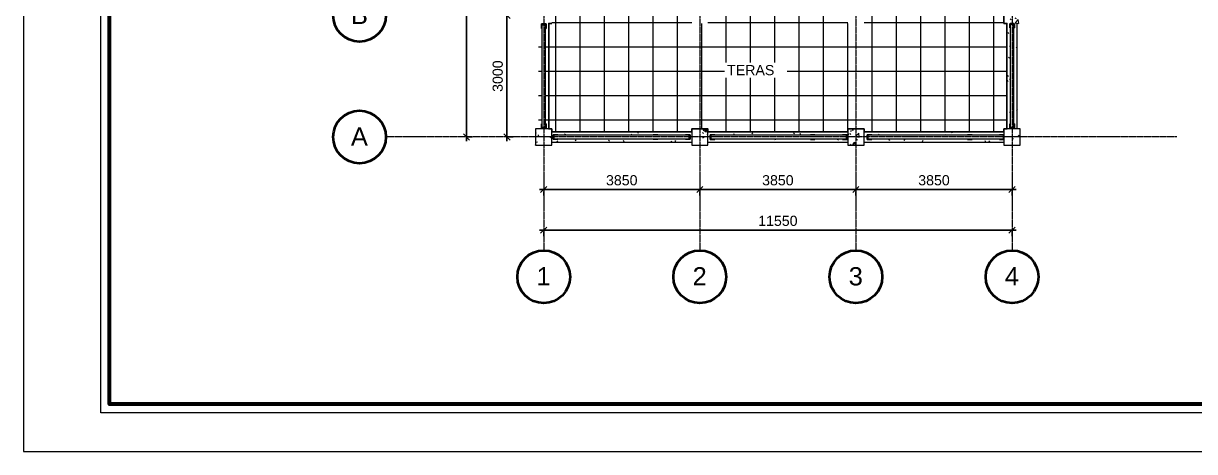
# Model space of a CAD drawing. Header units: millimetres. Extents: x 181904 to 315432, y 14752 to 46226.
# Drawn here: x 181904 to 210787, y 14752 to 25308 of the extents above; entities that cross this region are included whole.
import ezdxf

# ---------------------------------------------------------------- set-up
doc = ezdxf.new("R2010")
doc.units = ezdxf.units.MM
doc.linetypes.add('Grid Line', pattern=[21, 12, -3, 3, -3])
for name, color, linetype, lineweight in [('A-ANNO-DIMS', 211, 'Continuous', 9), ('A-FLOR', 192, 'Continuous', 9), ('A-FLOR-HRAL', 11, 'Continuous', 9), ('A-FLOR-PATT', 8, 'Continuous', 9), ('A-STRT-Cstruktur', 4, 'Continuous', 15), ('G-ANNO-TEXT', 231, 'Continuous', 9), ('S-BEAM', 12, 'Continuous', 9), ('S-COLS', 52, 'Continuous', 9), ('S-GRID', 1, 'Continuous', 9), ('S-GRID-IDEN', 1, 'Continuous', 35)]:
    doc.layers.add(name, color=color, linetype=linetype, lineweight=lineweight)
doc.styles.add('Arial', font='arial.ttf', dxfattribs={"height": 450})
doc.styles.add('Arial_1', font='arial.ttf', dxfattribs={"height": 250})
doc.dimstyles.new('Diagonal_-_2_5mm_Arial', dxfattribs={"dimscale": 304.8, "dimtxt": 255.06485, "dimasz": 0.492126, "dimexe": 0.492126, "dimexo": 0.492126, "dimgap": 0.328084, "dimtad": 1, "dimdec": 0, "dimzin": 0, "dimdsep": 46, "dimtxsty": 'Arial_1', "dimblk1": 'OBLIQUE', "dimblk2": 'OBLIQUE', "dimsah": 1, "dimcen": 0.09, "dimdle": 0.328084, "dimazin": 0, "dimtfac": 1, "dimtdec": 4, "dimtix": 1, "dimtmove": 0, "dimatfit": 3, "dimfxl": 1, "dimtvp": 1, "dimtfill": 1, "dimtolj": 1, "dimtzin": 0, "dimarcsym": 2})
pattern_1 = [(0, (202972.33, 26779.9), (812.8, 203.2), [33.528, -576.072, 33.528, -576.072, -3251.2]), (0, (202972.33, 26779.9), (812.8, 203.2), [-1219.2, 33.528, -1185.672, 33.528, -576.072, -1422.4]), (0, (202972.33, 26779.9), (812.8, 203.2), [-3048, 33.528, -372.872, 33.528, -982.472]), (120, (203277.13, 26881.5), (-582.3764, 602.3054), [33.528, -576.072, 33.528, -576.072, -3251.2]), (120, (203277.13, 26881.5), (-582.3764, 602.3054), [-1219.2, 33.528, -1185.672, 33.528, -576.072, -1422.4]), (120, (203277.13, 26881.5), (-582.3764, 602.3054), [-3048, 33.528, -372.872, 33.528, -982.472]), (240, (203378.73, 27287.9), (-230.4236, -805.5054), [33.528, -576.072, 33.528, -576.072, -3251.2]), (240, (203378.73, 27287.9), (-230.4236, -805.5054), [-1219.2, 33.528, -1185.672, 33.528, -576.072, -1422.4]), (240, (203378.73, 27287.9), (-230.4236, -805.5054), [-3048, 33.528, -372.872, 33.528, -982.472])]
pattern_2 = [(50, (202972.33, 26779.9), (728.737, -63.756), [76.2, -838.2]), (355, (202972.3, 26779.9), (-140.97, 764.23), [60.96, -670.56]), (100.451, (203033.06, 26774.6), (587.77, 700.467), [64.76, -712.36]), (46.184, (202972.3, 26983.1), (1084.32, -168.17), [114.3, -1257.3]), (96.636, (203062.7, 26969.1), (949.61, 989.71), [97.14, -1068.54]), (351.184, (202972.3, 26983.1), (949.62, 989.7), [91.44, -1005.84]), (21, (203073.93, 26932.3), (606.458, -409.06), [76.2, -838.2]), (326, (203073.9, 26932.3), (247.21, 736.753), [60.96, -670.56]), (71.451, (203124.5, 26898.2), (853.67, 327.685), [64.76, -712.36]), (37.5, (202972.33, 26779.9), (12.355, 338.22), [33.528, -628.904, 33.528, -647.192, -673.1]), (37.5, (202972.33, 26779.9), (12.355, 338.22), [-1343.152, 33.528, -639.572]), (7.5, (202972.33, 26779.9), (267.279, 400.722), [33.528, -354.584, 33.528, -613.664, -256.54]), (7.5, (202972.33, 26779.9), (267.279, 400.722), [-1035.304, 33.528, -223.012]), (327.5, (202745.76, 26779.9), (542.363, -22.915), [33.528, -220.472, 33.528, -758.952, -1051.56]), (327.5, (202745.76, 26779.9), (542.363, -22.915), [-1046.48, 33.528, -1018.032]), (317.5, (202644.16, 26779.9), (592.517, 101.707), [33.528, -296.672, 33.528, -492.76, -746.76]), (317.5, (202644.16, 26779.9), (592.517, 101.707), [-856.49, 33.53, -713.23])]

# ---------------------------------------------------------------- blocks, each defined once
blk = doc.blocks.new('Railing - 2_5 in-353977-LANTAI 2')
at = {"layer": 'A-FLOR-HRAL'}
for p, q in [((-57.15, 57.15), (57.15, 57.15)), ((-57.15, 57.15), (-43.053, 43.053)), ((-57.15, -57.15), (-57.15, 57.15)), ((57.15, 57.15), (-57.15, 57.15)), ((-57.15, 57.15), (-57.15, -57.15)), ((43.053, 43.053), (-43.053, 43.053)), ((-43.053, 43.053), (-43.053, 31.75)), ((43.053, 43.053), (57.15, 57.15)), ((43.053, 31.75), (43.053, 43.053)), ((57.15, 57.15), (57.15, -57.15)), ((57.15, -57.15), (57.15, 57.15)), ((-57.15, -57.15), (-44.45, -44.45)), ((-44.45, -57.15), (-57.15, -57.15)), ((-57.15, -57.15), (-44.45, -57.15)), ((57.15, -57.15), (44.45, -44.45)), ((57.15, -57.15), (44.45, -57.15)), ((44.45, -57.15), (57.15, -57.15))]:
    blk.add_line(p, q, dxfattribs=at)
blk = doc.blocks.new('Railing - 2_5 in-V1-LANTAI 2')
at = {"layer": 'A-FLOR-HRAL'}
for p, q in [((-57.15, 57.15), (-44.45, 57.15)), ((-57.15, 57.15), (-44.45, 44.45)), ((-57.15, -57.15), (-57.15, 57.15)), ((-44.45, 57.15), (-57.15, 57.15)), ((-57.15, 57.15), (-57.15, -57.15)), ((44.45, 57.15), (57.15, 57.15)), ((44.45, 44.45), (57.15, 57.15)), ((57.15, 57.15), (44.45, 57.15)), ((57.15, 57.15), (57.15, -57.15)), ((57.15, -57.15), (57.15, 57.15)), ((-57.15, -57.15), (-43.053, -43.053)), ((57.15, -57.15), (-57.15, -57.15)), ((-57.15, -57.15), (57.15, -57.15)), ((-43.053, -31.75), (-43.053, -43.053)), ((-43.053, -43.053), (43.053, -43.053)), ((43.053, -43.053), (43.053, -31.75)), ((57.15, -57.15), (43.053, -43.053))]:
    blk.add_line(p, q, dxfattribs=at)
blk = doc.blocks.new('Railing - 2_5 in-V2-LANTAI 2')
at = {"layer": 'A-FLOR-HRAL'}
for p, q in [((-57.15, 57.15), (-44.45, 57.15)), ((-57.15, 57.15), (-44.45, 44.45)), ((-57.15, -57.15), (-57.15, 57.15)), ((-44.45, 57.15), (-57.15, 57.15)), ((-57.15, 57.15), (-57.15, -57.15)), ((44.45, 57.15), (57.15, 57.15)), ((44.45, 44.45), (57.15, 57.15)), ((57.15, 57.15), (44.45, 57.15)), ((57.15, 57.15), (57.15, -57.15)), ((57.15, -57.15), (57.15, 57.15)), ((-57.15, -57.15), (-44.45, -44.45)), ((-44.45, -57.15), (-57.15, -57.15)), ((-57.15, -57.15), (-44.45, -57.15)), ((57.15, -57.15), (44.45, -44.45)), ((57.15, -57.15), (44.45, -57.15)), ((44.45, -57.15), (57.15, -57.15))]:
    blk.add_line(p, q, dxfattribs=at)
blk = doc.blocks.new('Railing - Railing-358414-LANTAI 2')
at = {"rotation": 89.99999999999982}
for name, p in [('Railing - 2_5 in-353977-LANTAI 2', (-7949, -4272)), ('Railing - 2_5 in-V2-LANTAI 2', (-5479, -4272)), ('Railing - 2_5 in-V1-LANTAI 2', (-4685, -4272))]:
    blk.add_blockref(name, p, dxfattribs=at)
blk = doc.blocks.new('Top Rail Type - Top Rail_Internal_-358570-LANTAI 2')
at = {"layer": 'A-FLOR-HRAL'}
for p, q in [((-7917, -4228), (-7981, -4228)), ((-7981, -4228), (-7981, -4230)), ((-7981, -4314), (-7981, -4230)), ((-7981, -4314), (-7981, -4317)), ((-7981, -4317), (-7917, -4317)), ((-4717, -4228), (-7917, -4228)), ((-7917, -4317), (-4717, -4317)), ((-4654, -4228), (-4717, -4228)), ((-4717, -4317), (-4654, -4317)), ((-4654, -4230), (-4654, -4228)), ((-4654, -4230), (-4654, -4314)), ((-4654, -4317), (-4654, -4314))]:
    blk.add_line(p, q, dxfattribs=at)
blk = doc.blocks.new('Railing - Railing-358851-LANTAI 2')
at = {"rotation": 89.99999999999982}
for name, p in [('Railing - 2_5 in-353977-LANTAI 2', (-4074, -4274)), ('Railing - 2_5 in-V2-LANTAI 2', (-1604, -4274)), ('Railing - 2_5 in-V1-LANTAI 2', (-810, -4274))]:
    blk.add_blockref(name, p, dxfattribs=at)
blk = doc.blocks.new('Top Rail Type - Top Rail_Internal_-358989-LANTAI 2')
at = {"layer": 'A-FLOR-HRAL'}
for p, q in [((-4042, -4229), (-4106, -4229)), ((-4106, -4229), (-4106, -4232)), ((-4106, -4316), (-4106, -4232)), ((-4106, -4316), (-4106, -4318)), ((-4106, -4318), (-4042, -4318)), ((-842, -4229), (-4042, -4229)), ((-4042, -4318), (-842, -4318)), ((-779, -4229), (-842, -4229)), ((-842, -4318), (-779, -4318)), ((-779, -4232), (-779, -4229)), ((-779, -4232), (-779, -4316)), ((-779, -4318), (-779, -4316))]:
    blk.add_line(p, q, dxfattribs=at)
blk = doc.blocks.new('Railing - 2_5 in-V3-LANTAI 2')
at = {"layer": 'A-FLOR-HRAL'}
for p, q in [((-57, 57), (-44, 57)), ((-57, 57), (-45, 45)), ((-57, -51), (-57, 57)), ((-44, 57), (-57, 57)), ((-57, 57), (-57, -51)), ((44, 57), (57, 57)), ((57, 57), (44, 57)), ((45, 45), (57, 57)), ((57, 57), (57, -51)), ((57, -51), (57, 57)), ((-51, -51), (-43, -43)), ((-43, -32), (-43, -43)), ((-43, -43), (43, -43)), ((43, -43), (43, -32)), ((51, -51), (43, -43))]:
    blk.add_line(p, q, dxfattribs=at)
blk = doc.blocks.new('Railing - Railing-359004-LANTAI 2')
at = {"rotation": 89.99999999999982}
for name, p in [('Railing - 2_5 in-353977-LANTAI 2', (-201, -4275)), ('Railing - 2_5 in-V2-LANTAI 2', (2269, -4275)), ('Railing - 2_5 in-V3-LANTAI 2', (3062, -4275))]:
    blk.add_blockref(name, p, dxfattribs=at)
blk = doc.blocks.new('Top Rail Type - Top Rail_Internal_-359223-LANTAI 2')
at = {"layer": 'A-FLOR-HRAL'}
for p, q in [((-170, -4231), (-233, -4231)), ((-233, -4231), (-233, -4233)), ((-233, -4317), (-233, -4233)), ((-233, -4317), (-233, -4320)), ((-233, -4320), (-170, -4320)), ((3030, -4231), (-170, -4231)), ((-170, -4320), (3030, -4320)), ((3094, -4231), (3030, -4231)), ((3030, -4320), (3094, -4320)), ((3094, -4233), (3094, -4231)), ((3094, -4233), (3094, -4317)), ((3094, -4320), (3094, -4317))]:
    blk.add_line(p, q, dxfattribs=at)
blk = doc.blocks.new('Railing - 2_5 in-V4-LANTAI 2')
at = {"layer": 'A-FLOR-HRAL'}
for p, q in [((-57.15, -57.15), (-57.15, 48.25)), ((-57.15, 48.25), (-57.15, -57.15)), ((-48.25, 48.25), (-43.053, 43.053)), ((43.053, 43.053), (-43.053, 43.053)), ((-43.053, 43.053), (-43.053, 31.75)), ((43.053, 43.053), (48.25, 48.25)), ((43.053, 31.75), (43.053, 43.053)), ((57.15, 48.25), (57.15, -57.15)), ((57.15, -57.15), (57.15, 48.25)), ((-57.15, -57.15), (-44.45, -44.45)), ((-44.45, -57.15), (-57.15, -57.15)), ((-57.15, -57.15), (-44.45, -57.15)), ((57.15, -57.15), (44.45, -44.45)), ((57.15, -57.15), (44.45, -57.15)), ((44.45, -57.15), (57.15, -57.15))]:
    blk.add_line(p, q, dxfattribs=at)
blk = doc.blocks.new('Railing - Railing-359238-LANTAI 2')
for name, p in [('Railing - 2_5 in-V4-LANTAI 2', (3313, -1520)), ('Railing - 2_5 in-V1-LANTAI 2', (3313, -4004))]:
    blk.add_blockref(name, p)
blk = doc.blocks.new('Top Rail Type - Top Rail_Internal_-359426-LANTAI 2')
at = {"layer": 'A-FLOR-HRAL'}
for p, q in [((3268, -1489), (3268, -1552)), ((3271, -1489), (3268, -1489)), ((3268, -1552), (3268, -3972)), ((3271, -1489), (3355, -1489)), ((3357, -1489), (3355, -1489)), ((3357, -1552), (3357, -1489)), ((3357, -3972), (3357, -1552)), ((3268, -3972), (3268, -4036)), ((3268, -4036), (3271, -4036)), ((3355, -4036), (3271, -4036)), ((3355, -4036), (3357, -4036)), ((3357, -4036), (3357, -3972))]:
    blk.add_line(p, q, dxfattribs=at)
blk = doc.blocks.new('Railing - Railing-359441-LANTAI 2')
for name, p in [('Railing - 2_5 in-353977-LANTAI 2', (-8237, -1540)), ('Railing - 2_5 in-V1-LANTAI 2', (-8237, -4004))]:
    blk.add_blockref(name, p)
blk = doc.blocks.new('Top Rail Type - Top Rail_Internal_-359562-LANTAI 2')
at = {"layer": 'A-FLOR-HRAL'}
for p, q in [((-8282, -1509), (-8282, -1572)), ((-8279, -1509), (-8282, -1509)), ((-8282, -1572), (-8282, -3972)), ((-8279, -1509), (-8195, -1509)), ((-8193, -1509), (-8195, -1509)), ((-8193, -1572), (-8193, -1509)), ((-8193, -3972), (-8193, -1572)), ((-8282, -3972), (-8282, -4036)), ((-8282, -4036), (-8279, -4036)), ((-8195, -4036), (-8279, -4036)), ((-8195, -4036), (-8193, -4036)), ((-8193, -4036), (-8193, -3972))]:
    blk.add_line(p, q, dxfattribs=at)
blk = doc.blocks.new('Grid - Standard-24584-LANTAI 2')
at = {"layer": 'S-GRID-IDEN'}
blk.add_circle((0, 0), 6.5, dxfattribs=at)
blk = doc.blocks.new('_Oblique')
at = {"color": 0, "linetype": 'ByBlock', "lineweight": -2}
blk.add_line((-0.5, -0.5), (0.5, 0.5), dxfattribs=at)
blk = doc.blocks.new('DIMBLOCK1-LANTAI 2')
at = {"layer": 'A-ANNO-DIMS', "color": 0, "lineweight": -2, "transparency": 16777216}
for p, q in [((194635, 21212), (198685, 21212)), ((194735, 21168), (194735, 21062)), ((198585, 21168), (198585, 21062))]:
    blk.add_line(p, q, dxfattribs=at)
at = {"layer": 'Defpoints', "color": 0, "transparency": 16777216}
for p in [(194735, 21318), (198585, 21318), (198585, 21212)]:
    blk.add_point(p, dxfattribs=at)
at = {"layer": 'A-ANNO-DIMS', "color": 0, "lineweight": -2, "transparency": 16777216, "xscale": 150, "yscale": 150, "zscale": 150, "rotation": 180}
blk.add_blockref('_Oblique', (194735, 21212), dxfattribs=at)
at = {"layer": 'A-ANNO-DIMS', "color": 0, "lineweight": -2, "transparency": 16777216, "xscale": 150, "yscale": 150, "zscale": 150}
blk.add_blockref('_Oblique', (198585, 21212), dxfattribs=at)
at = {"layer": 'A-ANNO-DIMS', "color": 0, "transparency": 16777216, "insert": (196660, 21440), "char_height": 250, "width": 922.94, "attachment_point": 5, "style": 'Arial_1', "bg_fill": 3, "box_fill_scale": 1.1, "bg_fill_color": 256, "bg_fill_true_color": 13158600, "bg_fill_transparency": 0}
blk.add_mtext('\\A1;3850', dxfattribs=at)
blk = doc.blocks.new('DIMBLOCK2-LANTAI 2')
at = {"layer": 'A-ANNO-DIMS', "color": 0, "lineweight": -2, "transparency": 16777216}
for p, q in [((198485, 21212), (202535, 21212)), ((198585, 21168), (198585, 21062)), ((202435, 21168), (202435, 21062))]:
    blk.add_line(p, q, dxfattribs=at)
at = {"layer": 'Defpoints', "color": 0, "transparency": 16777216}
for p in [(198585, 21318), (202435, 21318), (202435, 21212)]:
    blk.add_point(p, dxfattribs=at)
at = {"layer": 'A-ANNO-DIMS', "color": 0, "lineweight": -2, "transparency": 16777216, "xscale": 150, "yscale": 150, "zscale": 150, "rotation": 180}
blk.add_blockref('_Oblique', (198585, 21212), dxfattribs=at)
at = {"layer": 'A-ANNO-DIMS', "color": 0, "lineweight": -2, "transparency": 16777216, "xscale": 150, "yscale": 150, "zscale": 150}
blk.add_blockref('_Oblique', (202435, 21212), dxfattribs=at)
at = {"layer": 'A-ANNO-DIMS', "color": 0, "transparency": 16777216, "insert": (200510, 21440), "char_height": 250, "width": 922.94, "attachment_point": 5, "style": 'Arial_1', "bg_fill": 3, "box_fill_scale": 1.1, "bg_fill_color": 256, "bg_fill_true_color": 13158600, "bg_fill_transparency": 0}
blk.add_mtext('\\A1;3850', dxfattribs=at)
blk = doc.blocks.new('DIMBLOCK3-LANTAI 2')
at = {"layer": 'A-ANNO-DIMS', "color": 0, "lineweight": -2, "transparency": 16777216}
for p, q in [((202335, 21212), (206385, 21212)), ((202435, 21168), (202435, 21062)), ((206285, 21168), (206285, 21062))]:
    blk.add_line(p, q, dxfattribs=at)
at = {"layer": 'Defpoints', "color": 0, "transparency": 16777216}
for p in [(202435, 21318), (206285, 21318), (206285, 21212)]:
    blk.add_point(p, dxfattribs=at)
at = {"layer": 'A-ANNO-DIMS', "color": 0, "lineweight": -2, "transparency": 16777216, "xscale": 150, "yscale": 150, "zscale": 150, "rotation": 180}
blk.add_blockref('_Oblique', (202435, 21212), dxfattribs=at)
at = {"layer": 'A-ANNO-DIMS', "color": 0, "lineweight": -2, "transparency": 16777216, "xscale": 150, "yscale": 150, "zscale": 150}
blk.add_blockref('_Oblique', (206285, 21212), dxfattribs=at)
at = {"layer": 'A-ANNO-DIMS', "color": 0, "transparency": 16777216, "insert": (204360, 21440), "char_height": 250, "width": 922.94, "attachment_point": 5, "style": 'Arial_1', "bg_fill": 3, "box_fill_scale": 1.1, "bg_fill_color": 256, "bg_fill_true_color": 13158600, "bg_fill_transparency": 0}
blk.add_mtext('\\A1;3850', dxfattribs=at)
blk = doc.blocks.new('DIMBLOCK4-LANTAI 2')
at = {"layer": 'A-ANNO-DIMS', "color": 0, "lineweight": -2, "transparency": 16777216}
for p, q in [((194635, 20212), (206385, 20212)), ((194735, 20168), (194735, 20062)), ((206285, 20168), (206285, 20062))]:
    blk.add_line(p, q, dxfattribs=at)
at = {"layer": 'Defpoints', "color": 0, "transparency": 16777216}
for p in [(194735, 20318), (206285, 20318), (206285, 20212)]:
    blk.add_point(p, dxfattribs=at)
at = {"layer": 'A-ANNO-DIMS', "color": 0, "lineweight": -2, "transparency": 16777216, "xscale": 150, "yscale": 150, "zscale": 150, "rotation": 180}
blk.add_blockref('_Oblique', (194735, 20212), dxfattribs=at)
at = {"layer": 'A-ANNO-DIMS', "color": 0, "lineweight": -2, "transparency": 16777216, "xscale": 150, "yscale": 150, "zscale": 150}
blk.add_blockref('_Oblique', (206285, 20212), dxfattribs=at)
at = {"layer": 'A-ANNO-DIMS', "color": 0, "transparency": 16777216, "insert": (200510, 20439), "char_height": 250, "width": 1153.68, "attachment_point": 5, "style": 'Arial_1', "bg_fill": 3, "box_fill_scale": 1.1, "bg_fill_color": 256, "bg_fill_true_color": 13158600, "bg_fill_transparency": 0}
blk.add_mtext('\\A1;11550', dxfattribs=at)
blk = doc.blocks.new('DIMBLOCK5-LANTAI 2')
at = {"layer": 'A-ANNO-DIMS', "color": 0, "lineweight": -2, "transparency": 16777216}
for p, q in [((193830, 22408), (193830, 25608)), ((193874, 25508), (193980, 25508)), ((193874, 22508), (193980, 22508))]:
    blk.add_line(p, q, dxfattribs=at)
at = {"layer": 'Defpoints', "color": 0, "transparency": 16777216}
for p in [(193724, 25508), (193830, 25508), (193724, 22508)]:
    blk.add_point(p, dxfattribs=at)
at = {"layer": 'A-ANNO-DIMS', "color": 0, "lineweight": -2, "transparency": 16777216, "xscale": 150, "yscale": 150, "zscale": 150}
for p, rotation in [((193830, 25508), 90), ((193830, 22508), 270)]:
    blk.add_blockref('_Oblique', p, dxfattribs=dict(at, rotation=rotation))
at = {"layer": 'A-ANNO-DIMS', "color": 0, "transparency": 16777216, "insert": (193602, 24008), "char_height": 250, "width": 922.94, "attachment_point": 5, "rotation": 90, "style": 'Arial_1', "bg_fill": 3, "box_fill_scale": 1.1, "bg_fill_color": 256, "bg_fill_true_color": 13158600, "bg_fill_transparency": 0}
blk.add_mtext('\\A1;3000', dxfattribs=at)
blk = doc.blocks.new('DIMBLOCK10-LANTAI 2')
at = {"layer": 'A-ANNO-DIMS', "color": 0, "lineweight": -2, "transparency": 16777216}
for p, q in [((192830, 22408), (192830, 40158)), ((192874, 40058), (192980, 40058)), ((192874, 22508), (192980, 22508))]:
    blk.add_line(p, q, dxfattribs=at)
at = {"layer": 'Defpoints', "color": 0, "transparency": 16777216}
for p in [(192724, 40058), (192830, 40058), (192724, 22508)]:
    blk.add_point(p, dxfattribs=at)
at = {"layer": 'A-ANNO-DIMS', "color": 0, "lineweight": -2, "transparency": 16777216, "xscale": 150, "yscale": 150, "zscale": 150}
for p, rotation in [((192830, 40058), 90), ((192830, 22508), 270)]:
    blk.add_blockref('_Oblique', p, dxfattribs=dict(at, rotation=rotation))
at = {"layer": 'A-ANNO-DIMS', "color": 0, "transparency": 16777216, "insert": (192602, 31283), "char_height": 250, "width": 1153.68, "attachment_point": 5, "rotation": 90, "style": 'Arial_1', "bg_fill": 3, "box_fill_scale": 1.1, "bg_fill_color": 256, "bg_fill_true_color": 13158600, "bg_fill_transparency": 0}
blk.add_mtext('\\A1;17550', dxfattribs=at)
blk = doc.blocks.new('KOPSTR')
at = {"color": 8}
blk.add_lwpolyline([(997258, 628249), (997258, 586244), (1056658, 586244), (1056658, 628249)], close=True, dxfattribs=at)
at = {"lineweight": 13}
blk.add_lwpolyline([(1055385, 626976), (1055385, 587517), (999803, 587517), (999803, 626976)], close=True, dxfattribs=at)
at = {"color": 1, "lineweight": 53, "ltscale": 0.05}
blk.add_lwpolyline([(1045676, 626693), (1045676, 587800), (1000086, 587800), (1000086, 626693)], close=True, dxfattribs=at)

msp = doc.modelspace()

# ---------------------------------------------------------------- hatches: boundary and pattern name
at = {"layer": 'A-FLOR-PATT'}
h = msp.add_hatch(dxfattribs=at)
h.set_pattern_fill('FP_23', color=256, style=0, pattern_type=2)
h.set_pattern_definition([(0, (200435.1, 31332.8), (0, 600), []), (90, (200435.1, 31332.8), (-600, 4e-14), [])])
h.paths.add_polyline_path([(206085.1, 22632.8), (206085.1, 22707.8), (206160.1, 22707.8), (206160.1, 25307.8), (206085.1, 25307.8), (206085.1, 25557.8), (202635.1, 25557.8), (202635.1, 25307.8), (202235.1, 25307.8), (202235.1, 25557.8), (198785.1, 25557.8), (198785.1, 25307.8), (198385.1, 25307.8), (198385.1, 25557.8), (194935.1, 25557.8), (194935.1, 25307.8), (194610.1, 25307.8), (194610.1, 22707.8), (194935.1, 22707.8), (194935.1, 22632.8), (198385.1, 22632.8), (198385.1, 22707.8), (198785.1, 22707.8), (198785.1, 22632.8), (202235.1, 22632.8), (202235.1, 22707.8), (202635.1, 22707.8), (202635.1, 22632.8), (205989.1, 22632.8)])
h.paths.add_polyline_path([(194792.3, 22718.9), (194678, 22718.9), (194678, 22833.2), (194690.7, 22833.2), (194690.7, 25182.4), (194678, 25182.4), (194678, 25296.7), (194792.3, 25296.7), (194792.3, 25182.4), (194779.6, 25182.4), (194779.6, 22833.2), (194792.3, 22833.2), (194792.3, 22733)])
h.paths.add_polyline_path([(202560.1, 25707.8), (202560.1, 29157.8), (202635.1, 29157.8), (202635.1, 29232.8), (206085.1, 29232.8), (206085.1, 29557.8), (206260.1, 29557.8), (206260.1, 33007.8), (206085.1, 33007.8), (206085.1, 33407.8), (206260.1, 33407.8), (206260.1, 36857.8), (202235.1, 36857.8), (202235.1, 40032.8), (198785.1, 40032.8), (198785.1, 36857.8), (194760.1, 36857.8), (194760.1, 33407.8), (194935.1, 33407.8), (194935.1, 33007.8), (194760.1, 33007.8), (194760.1, 29557.8), (194935.1, 29557.8), (194935.1, 29157.8), (194760.1, 29157.8), (194760.1, 25707.8), (202235.1, 25707.8)])
h.paths.add_polyline_path([(198385.1, 29157.8), (198385.1, 29557.8), (198785.1, 29557.8), (198785.1, 29157.8)])
h.paths.add_polyline_path([(202635.1, 33007.8), (202235.1, 33007.8), (202235.1, 33407.8), (202635.1, 33407.8)])
h.paths.add_polyline_path([(198385.1, 33007.8), (198385.1, 33407.8), (198785.1, 33407.8), (198785.1, 33007.8)])
at = {"layer": 'S-BEAM'}
h = msp.add_hatch(dxfattribs=at)
h.set_pattern_fill('FP_1', color=256, style=0, pattern_type=2)
h.set_pattern_definition(pattern_1)
h.paths.add_polyline_path([(206242.1, 22707.8), (206410.1, 22707.8), (206410.1, 25307.8), (206342.3, 25307.8), (206342.3, 25202.4), (206329.6, 25202.4), (206329.6, 22833.2), (206342.3, 22833.2), (206342.3, 22718.9), (206228, 22718.9), (206228, 22833.2), (206240.7, 22833.2), (206240.7, 25202.4), (206228, 25202.4), (206228, 25307.8), (206160.1, 25307.8), (206160.1, 22707.8), (206240.7, 22707.8)])
h = msp.add_hatch(dxfattribs=at)
h.set_pattern_fill('FP_1', color=256, style=0, pattern_type=2)
h.set_pattern_definition(pattern_1)
h.paths.add_polyline_path([(198158, 22382.8), (198385.1, 22382.8), (198385.1, 22632.8), (194935.1, 22632.8), (194935.1, 22382.8), (198020.7, 22382.8)])
h.paths.add_polyline_path([(197536.6, 22450.6), (197436.4, 22450.6), (197436.4, 22463.3), (195080.5, 22463.3), (195080.5, 22450.6), (194966.2, 22450.6), (194966.2, 22564.9), (195080.5, 22564.9), (195080.5, 22552.2), (197436.4, 22552.2), (197436.4, 22564.9), (197550.7, 22564.9), (197550.7, 22552.2), (198229.7, 22552.2), (198229.7, 22564.9), (198344, 22564.9), (198344, 22450.6), (198229.7, 22450.6), (198229.7, 22463.3), (197550.7, 22463.3), (197550.7, 22450.6)])
h = msp.add_hatch(dxfattribs=at)
h.set_pattern_fill('FP_1', color=256, style=0, pattern_type=2)
h.set_pattern_definition(pattern_1)
h.paths.add_polyline_path([(201867.5, 22382.8), (202235.1, 22382.8), (202235.1, 22632.8), (198785.1, 22632.8), (198785.1, 22382.8), (201592.7, 22382.8)])
h.paths.add_polyline_path([(202118.9, 22449.1), (202104.8, 22449.1), (202104.8, 22461.8), (201425.8, 22461.8), (201425.8, 22449.1), (201311.5, 22449.1), (201311.5, 22461.8), (198955.6, 22461.8), (198955.6, 22449.1), (198841.3, 22449.1), (198841.3, 22563.4), (198955.6, 22563.4), (198955.6, 22550.7), (201311.5, 22550.7), (201311.5, 22563.4), (201425.8, 22563.4), (201425.8, 22550.7), (202104.8, 22550.7), (202104.8, 22563.4), (202219.1, 22563.4), (202219.1, 22449.1), (202130.2, 22449.1)])
h = msp.add_hatch(dxfattribs=at)
h.set_pattern_fill('FP_1', color=256, style=0, pattern_type=2)
h.set_pattern_definition(pattern_1)
h.paths.add_polyline_path([(205439.6, 22382.8), (206085.1, 22382.8), (206085.1, 22447.5), (205977.3, 22447.5), (205977.3, 22460.2), (205298.3, 22460.2), (205298.3, 22447.5), (205184, 22447.5), (205184, 22460.2), (202828.1, 22460.2), (202828.1, 22447.5), (202713.8, 22447.5), (202713.8, 22561.8), (202828.1, 22561.8), (202829.2, 22549.1), (205184, 22549.1), (205184, 22561.8), (205298.3, 22561.8), (205298.3, 22549.1), (205977.3, 22549.1), (205977.3, 22561.8), (206085.1, 22561.8), (206085.1, 22632.8), (202635.1, 22632.8), (202635.1, 22382.8), (205298.3, 22382.8)])
at = {"layer": 'S-COLS'}
h = msp.add_hatch(dxfattribs=at)
h.set_pattern_fill('FP_2', color=256, style=0, pattern_type=2)
h.set_pattern_definition(pattern_2)
h.paths.add_polyline_path([(206085.1, 25307.8), (206485.1, 25307.8), (206485.1, 25707.8), (206085.1, 25707.8), (206085.1, 25438.2)])
h = msp.add_hatch(dxfattribs=at)
h.set_pattern_fill('FP_2', color=256, style=0, pattern_type=2)
h.set_pattern_definition(pattern_2)
h.paths.add_polyline_path([(194723.4, 22307.8), (194935.1, 22307.8), (194935.1, 22707.8), (194535.1, 22707.8), (194535.1, 22307.8)])
h = msp.add_hatch(dxfattribs=at)
h.set_pattern_fill('FP_2', color=256, style=0, pattern_type=2)
h.set_pattern_definition(pattern_2)
h.paths.add_polyline_path([(198570.2, 22307.8), (198785.1, 22307.8), (198785.1, 22707.8), (198385.1, 22707.8), (198385.1, 22307.8)])
h = msp.add_hatch(dxfattribs=at)
h.set_pattern_fill('FP_2', color=256, style=0, pattern_type=2)
h.set_pattern_definition(pattern_2)
h.paths.add_polyline_path([(202635.1, 22307.8), (202635.1, 22707.8), (202235.1, 22707.8), (202235.1, 22307.8), (202417.1, 22307.8)])
h = msp.add_hatch(dxfattribs=at)
h.set_pattern_fill('FP_2', color=256, style=0, pattern_type=2)
h.set_pattern_definition(pattern_2)
h.paths.add_polyline_path([(206263.9, 22307.8), (206485.1, 22307.8), (206485.1, 22707.8), (206085.1, 22707.8), (206085.1, 22307.8)])

# ---------------------------------------------------------------- linework, layer by layer
at = {"layer": 'A-FLOR'}
for p, q in [((194860.1, 25307.8), (194860.1, 22707.8)), ((206160.1, 22707.8), (206160.1, 25307.8)), ((194935.1, 22632.8), (198385.1, 22632.8)), ((198785.1, 22632.8), (202235.1, 22632.8)), ((202635.1, 22632.8), (206085.1, 22632.8))]:
    msp.add_line(p, q, dxfattribs=at)
at = {"layer": 'S-BEAM'}
for p, q in [((206410.1, 22707.8), (206410.1, 25307.8)), ((194935.1, 22382.8), (198385.1, 22382.8)), ((198785.1, 22382.8), (202235.1, 22382.8)), ((202635.1, 22382.8), (206085.1, 22382.8))]:
    msp.add_line(p, q, dxfattribs=at)
at = {"layer": 'S-COLS'}
for p, q in [((194935.1, 22707.8), (194535.1, 22707.8)), ((194535.1, 22707.8), (194535.1, 22307.8)), ((194935.1, 22307.8), (194935.1, 22707.8)), ((198785.1, 22707.8), (198385.1, 22707.8)), ((198385.1, 22707.8), (198385.1, 22307.8)), ((198785.1, 22307.8), (198785.1, 22707.8)), ((202635.1, 22707.8), (202235.1, 22707.8)), ((202235.1, 22707.8), (202235.1, 22307.8)), ((202635.1, 22307.8), (202635.1, 22707.8)), ((206485.1, 22707.8), (206085.1, 22707.8)), ((206085.1, 22707.8), (206085.1, 22307.8)), ((206485.1, 22307.8), (206485.1, 22707.8)), ((194535.1, 22307.8), (194935.1, 22307.8)), ((198385.1, 22307.8), (198785.1, 22307.8)), ((202235.1, 22307.8), (202635.1, 22307.8)), ((206085.1, 22307.8), (206485.1, 22307.8))]:
    msp.add_line(p, q, dxfattribs=at)
at = {"layer": 'S-GRID', "linetype": 'Grid Line'}
for p, q in [((194735.1, 43589.7), (194735.1, 19710.7)), ((198585.1, 43589.7), (198585.1, 19710.7)), ((202435.1, 43589.7), (202435.1, 19710.7)), ((206285.1, 43589.7), (206285.1, 19710.7)), ((210349.9, 22507.8), (190843, 22507.8))]:
    msp.add_line(p, q, dxfattribs=at)

# ---------------------------------------------------------------- block references
at = {"layer": 'A-FLOR-HRAL'}
for name in ['Railing - Railing-359441-LANTAI 2', 'Top Rail Type - Top Rail_Internal_-359562-LANTAI 2', 'Railing - Railing-359238-LANTAI 2', 'Top Rail Type - Top Rail_Internal_-359426-LANTAI 2', 'Railing - Railing-358414-LANTAI 2', 'Top Rail Type - Top Rail_Internal_-358570-LANTAI 2', 'Railing - Railing-358851-LANTAI 2', 'Top Rail Type - Top Rail_Internal_-358989-LANTAI 2', 'Railing - Railing-359004-LANTAI 2', 'Top Rail Type - Top Rail_Internal_-359223-LANTAI 2']:
    msp.add_blockref(name, (202972.3, 26779.9), dxfattribs=at)
at = {"layer": 'S-GRID-IDEN', "xscale": 99.99999999999993, "yscale": 99.99999999999993, "zscale": 99.99999999999993}
for p, rotation in [((190193, 25507.8), 89.99999999999982), ((190193, 22507.8), 89.99999999999982), ((194735.1, 19060.7), 180), ((198585.1, 19060.7), 180), ((202435.1, 19060.7), 180), ((206285.1, 19060.7), 180)]:
    msp.add_blockref('Grid - Standard-24584-LANTAI 2', p, dxfattribs=dict(at, rotation=rotation))

# ---------------------------------------------------------------- next in the draw order: texts
at = {"layer": 'G-ANNO-TEXT', "color": 7, "insert": (199258.3, 24281.8), "char_height": 250, "width": 1410.97, "attachment_point": 1, "style": 'Arial_1', "bg_fill": 3, "box_fill_scale": 1.25, "bg_fill_color": 256, "bg_fill_true_color": 13158600, "bg_fill_transparency": 0}
msp.add_mtext('TERAS', dxfattribs=at)
at = {"layer": 'S-GRID-IDEN', "lineweight": 9, "char_height": 450, "attachment_point": 1, "style": 'Arial', "bg_fill": 3, "box_fill_scale": 1.25, "bg_fill_color": 256, "bg_fill_true_color": 13158600, "bg_fill_transparency": 0}
for s, insert, width in [('B', (189980.6, 25742.8), 513.08), ('A', (189980.6, 22742.8), 513.08), ('1', (194556.7, 19298.4), 424.894), ('2', (198406.7, 19298.4), 424.894), ('3', (202256.7, 19298.4), 424.894), ('4', (206106.7, 19298.4), 424.894)]:
    msp.add_mtext(s, dxfattribs=dict(at, insert=insert, width=width))

# ---------------------------------------------------------------- next in the draw order: dimensions: what is measured, and where the dimension line sits
at = {"layer": 'A-ANNO-DIMS'}
for base, p1, p2, override, picture, middle in [((192830.1, 40057.8), (192724, 22507.8), (192724, 40057.8), {"dimpost": '<>', "dimfxl": 17550}, 'DIMBLOCK10-LANTAI 2', (192602.4, 31282.8)), ((193830.1, 25507.8), (193724, 22507.8), (193724, 25507.8), {"dimpost": '<>', "dimfxl": 3000}, 'DIMBLOCK5-LANTAI 2', (193602.3, 24007.8))]:
    dim = msp.add_linear_dim(base=base, p1=p1, p2=p2, angle=90, dimstyle='Diagonal_-_2_5mm_Arial', override=override, dxfattribs=at)
    dim.commit()
    dim.dimension.update_dxf_attribs({"geometry": picture, "text_midpoint": middle})
for base, p1, p2, override, picture, middle in [((198585.1, 21211.8), (194735.1, 21317.9), (198585.1, 21317.9), {"dimpost": '<>', "dimfxl": 3850}, 'DIMBLOCK1-LANTAI 2', (196660.1, 21439.6)), ((206285.1, 20211.8), (194735.1, 20317.9), (206285.1, 20317.9), {"dimpost": '<>', "dimfxl": 11550}, 'DIMBLOCK4-LANTAI 2', (200510.1, 20439.5))]:
    dim = msp.add_linear_dim(base=base, p1=p1, p2=p2, dimstyle='Diagonal_-_2_5mm_Arial', override=override, dxfattribs=at)
    dim.commit()
    dim.dimension.update_dxf_attribs({"geometry": picture, "text_midpoint": middle})

# ---------------------------------------------------------------- next in the draw order: linework, layer by layer
msp.add_lwpolyline([(194935.1, 25307.8), (194860.1, 25307.8), (194860.1, 22707.8), (194935.1, 22707.8), (194935.1, 22632.8), (198385.1, 22632.8), (198385.1, 22707.8), (198785.1, 22707.8), (198785.1, 22632.8), (202235.1, 22632.8), (202235.1, 22707.8), (202635.1, 22707.8), (202635.1, 22632.8), (206085.1, 22632.8), (206085.1, 22707.8), (206160.1, 22707.8), (206160.1, 25307.8), (206085.1, 25307.8), (206085.1, 25557.8)])

# ---------------------------------------------------------------- next in the draw order: dimensions: what is measured, and where the dimension line sits
dim = msp.add_linear_dim(base=(202435.1, 21211.8), p1=(198585.1, 21317.9), p2=(202435.1, 21317.9), dimstyle='Diagonal_-_2_5mm_Arial', override={"dimpost": '<>', "dimfxl": 3850}, dxfattribs=at)
dim.commit()
dim.dimension.update_dxf_attribs({"geometry": 'DIMBLOCK2-LANTAI 2', "text_midpoint": (200510.1, 21439.6)})

# ---------------------------------------------------------------- next in the draw order: dimensions: what is measured, and where the dimension line sits
dim = msp.add_linear_dim(base=(206285.1, 21211.8), p1=(202435.1, 21317.9), p2=(206285.1, 21317.9), dimstyle='Diagonal_-_2_5mm_Arial', override={"dimpost": '<>', "dimfxl": 3850}, dxfattribs=at)
dim.commit()
dim.dimension.update_dxf_attribs({"geometry": 'DIMBLOCK3-LANTAI 2', "text_midpoint": (204360.1, 21439.6)})

# ---------------------------------------------------------------- next in the draw order: block references
at = {"layer": 'A-STRT-Cstruktur', "xscale": 0.749313087254457, "yscale": 0.749313087254457, "zscale": 0.749313087254457}
msp.add_blockref('KOPSTR', (-565353.8, -424528.8, -87794.3), dxfattribs=at)

doc.saveas('drawing.dxf')
